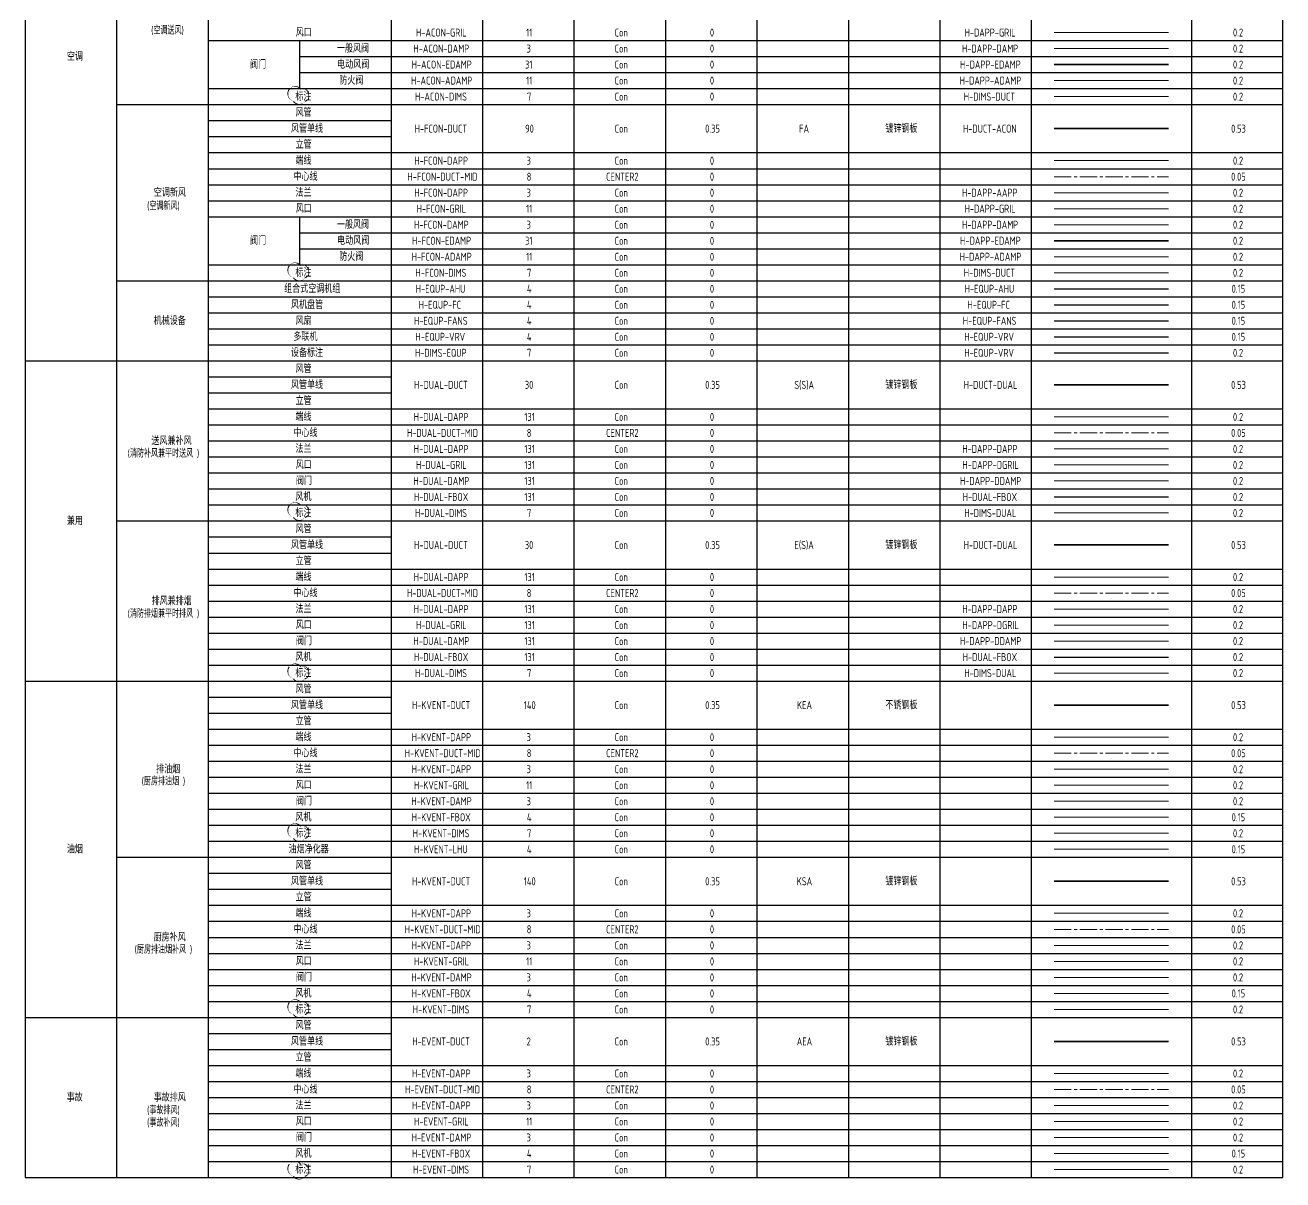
# Model space of a CAD drawing. Extents: x -671963 to 2381076, y -56129 to 1796010.
# Drawn here: x -218998 to -163998, y -24944 to 25528 of the extents above; entities that cross this region are included whole.
import ezdxf
from ezdxf.enums import TextEntityAlignment as Align

# ---------------------------------------------------------------- set-up
doc = ezdxf.new("R2010")
doc.units = 0
doc.header["$LTSCALE"] = 1000
doc.linetypes.add('CENTER2', pattern=[1.125, 0.75, -0.125, 0.125, -0.125])
doc.layers.get('0').update_dxf_attribs({"linetype": 'CONTINUOUS'})
for name, color, linetype, lineweight in [('H-ACON-ADAMP', 11, 'CONTINUOUS', 0), ('H-ACON-DAMP', 3, 'CONTINUOUS', 0), ('H-ACON-DIMS', 7, 'CONTINUOUS', 0), ('H-ACON-EDAMP', 31, 'CONTINUOUS', 35), ('H-ACON-GRIL', 11, 'CONTINUOUS', 0), ('H-DUAL-DAMP', 131, 'CONTINUOUS', 0), ('H-DUAL-DAPP', 131, 'CONTINUOUS', 0), ('H-DUAL-DIMS', 7, 'CONTINUOUS', 0), ('H-DUAL-DUCT', 30, 'CONTINUOUS', 35), ('H-DUAL-DUCT-MID', 8, 'CENTER2', 0), ('H-DUAL-GRIL', 131, 'CONTINUOUS', 0), ('H-EVENT-DAMP', 3, 'CONTINUOUS', 0), ('H-EVENT-DAPP', 3, 'CONTINUOUS', 0), ('H-EVENT-DIMS', 7, 'CONTINUOUS', 0), ('H-EVENT-DUCT', 2, 'CONTINUOUS', 35), ('H-EVENT-DUCT-MID', 8, 'CENTER2', 0), ('H-EVENT-FBOX', 4, 'CONTINUOUS', 0), ('H-EVENT-GRIL', 11, 'CONTINUOUS', 0), ('H-FCON-ADAMP', 11, 'CONTINUOUS', 0), ('H-FCON-DAMP', 3, 'CONTINUOUS', 0), ('H-FCON-DAPP', 3, 'CONTINUOUS', 0), ('H-FCON-DIMS', 7, 'CONTINUOUS', 0), ('H-FCON-DUCT', 90, 'CONTINUOUS', 35), ('H-FCON-DUCT-MID', 8, 'CENTER2', 0), ('H-FCON-EDAMP', 31, 'CONTINUOUS', 35), ('H-FCON-GRIL', 11, 'CONTINUOUS', 0), ('H-KVENT-DAMP', 3, 'CONTINUOUS', 0), ('H-KVENT-DAPP', 3, 'CONTINUOUS', 0), ('H-KVENT-DIMS', 7, 'CONTINUOUS', 0), ('H-KVENT-DUCT', 140, 'CONTINUOUS', 35), ('H-KVENT-DUCT-MID', 8, 'CENTER2', 0), ('H-KVENT-FBOX', 4, 'CONTINUOUS', 0), ('H-KVENT-GRIL', 11, 'CONTINUOUS', 0), ('H-KVENT-LHU', 4, 'CONTINUOUS', 0)]:
    doc.layers.add(name, color=color, linetype=linetype, lineweight=lineweight)
for name, color, linetype in [('H-DIMS-EQUP', 7, 'CONTINUOUS'), ('H-DUAL-FBOX', 131, 'CONTINUOUS'), ('H-EQUP-AHU', 4, 'CONTINUOUS'), ('H-EQUP-FANS', 4, 'CONTINUOUS'), ('H-EQUP-FC', 4, 'CONTINUOUS'), ('H-EQUP-VRV', 4, 'CONTINUOUS'), ('TWT_TAB', 7, 'CONTINUOUS')]:
    doc.layers.add(name, color=color, linetype=linetype)
doc.layers.add('天华暖通', color=6, linetype='CONTINUOUS', plot=False)
doc.styles.add('TH-STYLE3', font='tssdeng.shx', dxfattribs={"width": 0.8, "bigfont": 'tssdchn.shx'})

msp = doc.modelspace()

# ---------------------------------------------------------------- linework, layer by layer
at = {"layer": 'H-ACON-ADAMP'}
msp.add_line((-173997.7486, 23105.1611), (-168997.7486, 23105.1611), dxfattribs=at)
at = {"layer": 'H-ACON-DAMP'}
msp.add_line((-173997.7486, 24505.1611), (-168997.7486, 24505.1611), dxfattribs=at)
at = {"layer": 'H-ACON-DIMS'}
msp.add_line((-173997.7486, 22405.1611), (-168997.7486, 22405.1611), dxfattribs=at)
at = {"layer": 'H-ACON-EDAMP'}
msp.add_line((-173997.7486, 23805.1611), (-168997.7486, 23805.1611), dxfattribs=at)
at = {"layer": 'H-ACON-GRIL'}
msp.add_line((-173997.7486, 25205.1611), (-168997.7486, 25205.1611), dxfattribs=at)
at = {"layer": 'H-DIMS-EQUP'}
msp.add_line((-173997.7486, 11205.1611), (-168997.7486, 11205.1611), dxfattribs=at)
at = {"layer": 'H-DUAL-DAMP'}
for p, q in [((-173997.7486, 5605.1611), (-168997.7486, 5605.1611)), ((-173997.7486, -1394.8389), (-168997.7486, -1394.8389))]:
    msp.add_line(p, q, dxfattribs=at)
at = {"layer": 'H-DUAL-DAPP'}
for p, q in [((-173997.7486, 8405.1611), (-168997.7486, 8405.1611)), ((-173997.7486, 7005.1611), (-168997.7486, 7005.1611)), ((-173997.7486, 1405.1611), (-168997.7486, 1405.1611)), ((-173997.7486, 5.1611), (-168997.7486, 5.1611))]:
    msp.add_line(p, q, dxfattribs=at)
at = {"layer": 'H-DUAL-DIMS'}
for p, q in [((-173997.7486, 4205.1611), (-168997.7486, 4205.1611)), ((-173997.7486, -2794.8389), (-168997.7486, -2794.8389))]:
    msp.add_line(p, q, dxfattribs=at)
at = {"layer": 'H-DUAL-DUCT'}
for p, q in [((-173997.7486, 9805.1611), (-168997.7486, 9805.1611)), ((-173997.7486, 2805.1611), (-168997.7486, 2805.1611))]:
    msp.add_line(p, q, dxfattribs=at)
at = {"layer": 'H-DUAL-DUCT-MID'}
for p, q in [((-173997.7486, 7705.1611), (-168997.7486, 7705.1611)), ((-173997.7486, 705.1611), (-168997.7486, 705.1611))]:
    msp.add_line(p, q, dxfattribs=at)
at = {"layer": 'H-DUAL-FBOX'}
for p, q in [((-173997.7486, 4905.1611), (-168997.7486, 4905.1611)), ((-173997.7486, -2094.8389), (-168997.7486, -2094.8389))]:
    msp.add_line(p, q, dxfattribs=at)
at = {"layer": 'H-DUAL-GRIL'}
for p, q in [((-173997.7486, 6305.1611), (-168997.7486, 6305.1611)), ((-173997.7486, -694.8389), (-168997.7486, -694.8389))]:
    msp.add_line(p, q, dxfattribs=at)
at = {"layer": 'H-EQUP-AHU'}
msp.add_line((-173997.7486, 14005.1611), (-168997.7486, 14005.1611), dxfattribs=at)
at = {"layer": 'H-EQUP-FANS'}
msp.add_line((-173997.7486, 12605.1611), (-168997.7486, 12605.1611), dxfattribs=at)
at = {"layer": 'H-EQUP-FC'}
msp.add_line((-173997.7486, 13305.1611), (-168997.7486, 13305.1611), dxfattribs=at)
at = {"layer": 'H-EQUP-VRV'}
msp.add_line((-173997.7486, 11905.1611), (-168997.7486, 11905.1611), dxfattribs=at)
at = {"layer": 'H-EVENT-DAMP'}
msp.add_line((-173997.7486, -23094.8389), (-168997.7486, -23094.8389), dxfattribs=at)
at = {"layer": 'H-EVENT-DAPP'}
for p, q in [((-173997.7486, -20294.8389), (-168997.7486, -20294.8389)), ((-173997.7486, -21694.8389), (-168997.7486, -21694.8389))]:
    msp.add_line(p, q, dxfattribs=at)
at = {"layer": 'H-EVENT-DIMS'}
msp.add_line((-173997.7486, -24494.8389), (-168997.7486, -24494.8389), dxfattribs=at)
at = {"layer": 'H-EVENT-DUCT'}
msp.add_line((-173997.7486, -18894.8389), (-168997.7486, -18894.8389), dxfattribs=at)
at = {"layer": 'H-EVENT-DUCT-MID'}
msp.add_line((-173997.7486, -20994.8389), (-168997.7486, -20994.8389), dxfattribs=at)
at = {"layer": 'H-EVENT-FBOX'}
msp.add_line((-173997.7486, -23794.8389), (-168997.7486, -23794.8389), dxfattribs=at)
at = {"layer": 'H-EVENT-GRIL'}
msp.add_line((-173997.7486, -22394.8389), (-168997.7486, -22394.8389), dxfattribs=at)
at = {"layer": 'H-FCON-ADAMP'}
msp.add_line((-173997.7486, 15405.1611), (-168997.7486, 15405.1611), dxfattribs=at)
at = {"layer": 'H-FCON-DAMP'}
msp.add_line((-173997.7486, 16805.1611), (-168997.7486, 16805.1611), dxfattribs=at)
at = {"layer": 'H-FCON-DAPP'}
for p, q in [((-173997.7486, 19605.1611), (-168997.7486, 19605.1611)), ((-173997.7486, 18205.1611), (-168997.7486, 18205.1611))]:
    msp.add_line(p, q, dxfattribs=at)
at = {"layer": 'H-FCON-DIMS'}
msp.add_line((-173997.7486, 14705.1611), (-168997.7486, 14705.1611), dxfattribs=at)
at = {"layer": 'H-FCON-DUCT'}
msp.add_line((-173997.7486, 21005.1611), (-168997.7486, 21005.1611), dxfattribs=at)
at = {"layer": 'H-FCON-DUCT-MID'}
msp.add_line((-173997.7486, 18905.1611), (-168997.7486, 18905.1611), dxfattribs=at)
at = {"layer": 'H-FCON-EDAMP'}
msp.add_line((-173997.7486, 16105.1611), (-168997.7486, 16105.1611), dxfattribs=at)
at = {"layer": 'H-FCON-GRIL'}
msp.add_line((-173997.7486, 17505.1611), (-168997.7486, 17505.1611), dxfattribs=at)
at = {"layer": 'H-KVENT-DAMP'}
for p, q in [((-173997.7486, -8394.8389), (-168997.7486, -8394.8389)), ((-173997.7486, -16094.8389), (-168997.7486, -16094.8389))]:
    msp.add_line(p, q, dxfattribs=at)
at = {"layer": 'H-KVENT-DAPP'}
for p, q in [((-173997.7486, -5594.8389), (-168997.7486, -5594.8389)), ((-173997.7486, -6994.8389), (-168997.7486, -6994.8389)), ((-173997.7486, -13294.8389), (-168997.7486, -13294.8389)), ((-173997.7486, -14694.8389), (-168997.7486, -14694.8389))]:
    msp.add_line(p, q, dxfattribs=at)
at = {"layer": 'H-KVENT-DIMS'}
for p, q in [((-173997.7486, -9794.8389), (-168997.7486, -9794.8389)), ((-173997.7486, -17494.8389), (-168997.7486, -17494.8389))]:
    msp.add_line(p, q, dxfattribs=at)
at = {"layer": 'H-KVENT-DUCT'}
for p, q in [((-173997.7486, -4194.8389), (-168997.7486, -4194.8389)), ((-173997.7486, -11894.8389), (-168997.7486, -11894.8389))]:
    msp.add_line(p, q, dxfattribs=at)
at = {"layer": 'H-KVENT-DUCT-MID'}
for p, q in [((-173997.7486, -6294.8389), (-168997.7486, -6294.8389)), ((-173997.7486, -13994.8389), (-168997.7486, -13994.8389))]:
    msp.add_line(p, q, dxfattribs=at)
at = {"layer": 'H-KVENT-FBOX'}
for p, q in [((-173997.7486, -9094.8389), (-168997.7486, -9094.8389)), ((-173997.7486, -16794.8389), (-168997.7486, -16794.8389))]:
    msp.add_line(p, q, dxfattribs=at)
at = {"layer": 'H-KVENT-GRIL'}
for p, q in [((-173997.7486, -7694.8389), (-168997.7486, -7694.8389)), ((-173997.7486, -15394.8389), (-168997.7486, -15394.8389))]:
    msp.add_line(p, q, dxfattribs=at)
at = {"layer": 'H-KVENT-LHU'}
msp.add_line((-173997.7486, -10494.8389), (-168997.7486, -10494.8389), dxfattribs=at)
at = {"layer": 'TWT_TAB'}
msp.add_lwpolyline([(-218997.7486, -24844.8389), (-163997.7486, -24844.8389), (-163997.7486, 75955.1611), (-218997.7486, 75955.1611)], close=True, dxfattribs=at)
for points in [[(-214997.7486, 75955.1611), (-214997.7486, -24844.8389)], [(-210997.7486, 75955.1611), (-210997.7486, -24844.8389)], [(-202997.7486, 75955.1611), (-202997.7486, -24844.8389)], [(-198997.7486, 75955.1611), (-198997.7486, -24844.8389)], [(-194997.7486, 75955.1611), (-194997.7486, -24844.8389)], [(-190997.7486, 75955.1611), (-190997.7486, -24844.8389)], [(-186997.7486, 75955.1611), (-186997.7486, -24844.8389)], [(-182997.7486, 75955.1611), (-182997.7486, -24844.8389)], [(-178997.7486, 75955.1611), (-178997.7486, -24844.8389)], [(-174997.7486, 75955.1611), (-174997.7486, -24844.8389)], [(-167997.7486, 75955.1611), (-167997.7486, -24844.8389)], [(-210997.7486, 24855.1611), (-163997.7486, 24855.1611)], [(-206997.7486, 24855.1611), (-206997.7486, 22755.1611)], [(-206997.7486, 24155.1611), (-163997.7486, 24155.1611)], [(-206997.7486, 23455.1611), (-163997.7486, 23455.1611)], [(-210997.7486, 22755.1611), (-163997.7486, 22755.1611)], [(-214997.7486, 22055.1611), (-163997.7486, 22055.1611)], [(-210997.7486, 21355.1611), (-202997.7486, 21355.1611)], [(-210997.7486, 20655.1611), (-202997.7486, 20655.1611)], [(-210997.7486, 19955.1611), (-163997.7486, 19955.1611)], [(-210997.7486, 19255.1611), (-163997.7486, 19255.1611)], [(-210997.7486, 18555.1611), (-163997.7486, 18555.1611)], [(-210997.7486, 17855.1611), (-163997.7486, 17855.1611)], [(-210997.7486, 17155.1611), (-163997.7486, 17155.1611)], [(-206997.7486, 17155.1611), (-206997.7486, 15055.1611)], [(-206997.7486, 16455.1611), (-163997.7486, 16455.1611)], [(-206997.7486, 15755.1611), (-163997.7486, 15755.1611)], [(-210997.7486, 15055.1611), (-163997.7486, 15055.1611)], [(-214997.7486, 14355.1611), (-163997.7486, 14355.1611)], [(-210997.7486, 13655.1611), (-163997.7486, 13655.1611)], [(-210997.7486, 12955.1611), (-163997.7486, 12955.1611)], [(-210997.7486, 12255.1611), (-163997.7486, 12255.1611)], [(-210997.7486, 11555.1611), (-163997.7486, 11555.1611)], [(-218997.7486, 10855.1611), (-163997.7486, 10855.1611)], [(-210997.7486, 10155.1611), (-202997.7486, 10155.1611)], [(-210997.7486, 9455.1611), (-202997.7486, 9455.1611)], [(-210997.7486, 8755.1611), (-163997.7486, 8755.1611)], [(-210997.7486, 8055.1611), (-163997.7486, 8055.1611)], [(-210997.7486, 7355.1611), (-163997.7486, 7355.1611)], [(-210997.7486, 6655.1611), (-163997.7486, 6655.1611)], [(-210997.7486, 5955.1611), (-163997.7486, 5955.1611)], [(-210997.7486, 5255.1611), (-163997.7486, 5255.1611)], [(-210997.7486, 4555.1611), (-163997.7486, 4555.1611)], [(-214997.7486, 3855.1611), (-163997.7486, 3855.1611)], [(-210997.7486, 3155.1611), (-202997.7486, 3155.1611)], [(-210997.7486, 2455.1611), (-202997.7486, 2455.1611)], [(-210997.7486, 1755.1611), (-163997.7486, 1755.1611)], [(-210997.7486, 1055.1611), (-163997.7486, 1055.1611)], [(-210997.7486, 355.1611), (-163997.7486, 355.1611)], [(-210997.7486, -344.8389), (-163997.7486, -344.8389)], [(-210997.7486, -1044.8389), (-163997.7486, -1044.8389)], [(-210997.7486, -1744.8389), (-163997.7486, -1744.8389)], [(-210997.7486, -2444.8389), (-163997.7486, -2444.8389)], [(-218997.7486, -3144.8389), (-163997.7486, -3144.8389)], [(-210997.7486, -3844.8389), (-202997.7486, -3844.8389)], [(-210997.7486, -4544.8389), (-202997.7486, -4544.8389)], [(-210997.7486, -5244.8389), (-163997.7486, -5244.8389)], [(-210997.7486, -5944.8389), (-163997.7486, -5944.8389)], [(-210997.7486, -6644.8389), (-163997.7486, -6644.8389)], [(-210997.7486, -7344.8389), (-163997.7486, -7344.8389)], [(-210997.7486, -8044.8389), (-163997.7486, -8044.8389)], [(-210997.7486, -8744.8389), (-163997.7486, -8744.8389)], [(-210997.7486, -9444.8389), (-163997.7486, -9444.8389)], [(-210997.7486, -10144.8389), (-163997.7486, -10144.8389)], [(-214997.7486, -10844.8389), (-163997.7486, -10844.8389)], [(-210997.7486, -11544.8389), (-202997.7486, -11544.8389)], [(-210997.7486, -12244.8389), (-202997.7486, -12244.8389)], [(-210997.7486, -12944.8389), (-163997.7486, -12944.8389)], [(-210997.7486, -13644.8389), (-163997.7486, -13644.8389)], [(-210997.7486, -14344.8389), (-163997.7486, -14344.8389)], [(-210997.7486, -15044.8389), (-163997.7486, -15044.8389)], [(-210997.7486, -15744.8389), (-163997.7486, -15744.8389)], [(-210997.7486, -16444.8389), (-163997.7486, -16444.8389)], [(-210997.7486, -17144.8389), (-163997.7486, -17144.8389)], [(-218997.7486, -17844.8389), (-163997.7486, -17844.8389)], [(-210997.7486, -18544.8389), (-202997.7486, -18544.8389)], [(-210997.7486, -19244.8389), (-202997.7486, -19244.8389)], [(-210997.7486, -19944.8389), (-163997.7486, -19944.8389)], [(-210997.7486, -20644.8389), (-163997.7486, -20644.8389)], [(-210997.7486, -21344.8389), (-163997.7486, -21344.8389)], [(-210997.7486, -22044.8389), (-163997.7486, -22044.8389)], [(-210997.7486, -22744.8389), (-163997.7486, -22744.8389)], [(-210997.7486, -23444.8389), (-163997.7486, -23444.8389)], [(-210997.7486, -24144.8389), (-163997.7486, -24144.8389)]]:
    msp.add_lwpolyline(points, dxfattribs=at)
at = {"layer": '天华暖通', "color": 6}
for points in [[(-207447.6763, 22724.4244, 0, 50, -0.52056705), (-206947.6763, 22724.4244, 0, 50, -0.52056705), (-206618.6423, 22553.4585, 0, 50, -0.52056705), (-206766.1113, 22200.9275, 0, 50, -0.52056705), (-207266.1113, 22200.9275, 0, 50, -0.52056705)], [(-207447.6763, 15011.5633, 0, 50, -0.52056705), (-206947.6763, 15011.5633, 0, 50, -0.52056705), (-206618.6423, 14840.5974, 0, 50, -0.52056705), (-206766.1113, 14488.0664, 0, 50, -0.52056705), (-207266.1113, 14488.0664, 0, 50, -0.52056705)], [(-207447.6763, 4534.4106, 0, 50, -0.52056705), (-206947.6763, 4534.4106, 0, 50, -0.52056705), (-206618.6423, 4363.4446, 0, 50, -0.52056705), (-206766.1113, 4010.9136, 0, 50, -0.52056705), (-207266.1113, 4010.9136, 0, 50, -0.52056705)], [(-207447.6763, -2516.2521, 0, 50, -0.52056705), (-206947.6763, -2516.2521, 0, 50, -0.52056705), (-206618.6423, -2687.2181, 0, 50, -0.52056705), (-206766.1113, -3039.7491, 0, 50, -0.52056705), (-207266.1113, -3039.7491, 0, 50, -0.52056705)], [(-207447.6763, -9497.0576, 0, 50, -0.52056705), (-206947.6763, -9497.0576, 0, 50, -0.52056705), (-206618.6423, -9668.0236, 0, 50, -0.52056705), (-206766.1113, -10020.5545, 0, 50, -0.52056705), (-207266.1113, -10020.5545, 0, 50, -0.52056705)], [(-207447.6763, -17195.4763, 0, 50, -0.52056705), (-206947.6763, -17195.4763, 0, 50, -0.52056705), (-206618.6423, -17366.4422, 0, 50, -0.52056705), (-206766.1113, -17718.9732, 0, 50, -0.52056705), (-207266.1113, -17718.9732, 0, 50, -0.52056705)], [(-207447.6763, -24265.7154, 0, 50, -0.52056705), (-206947.6763, -24265.7154, 0, 50, -0.52056705), (-206618.6423, -24436.6814, 0, 50, -0.52056705), (-206766.1113, -24789.2123, 0, 50, -0.52056705), (-207266.1113, -24789.2123, 0, 50, -0.52056705)]]:
    msp.add_lwpolyline(points, format="xyseb", close=True, dxfattribs=at)

# ---------------------------------------------------------------- texts
at = {"color": 3, "style": 'TH-STYLE3', "width": 0.7}
for s, height, p in [('(空调送风)', 337.58865, (-212773.5565, 25125.3537)), ('(空调新风)', 337.58865, (-212951.0889, 17452.6121)), ('(消防补风兼平时送风 )', 337.588652, (-212951.0889, 6633.5375)), ('(消防排烟兼平时排风 )', 337.588652, (-212951.0889, -372.7716)), ('(厨房排油烟 )', 337.58865, (-212951.0889, -7696.9277)), ('(厨房排油烟补风 )', 337.58865, (-212951.0889, -15052.7137)), ('(事故排风)', 337.58865, (-212951.0889, -22073.6356)), ('(事故补风)', 337.58865, (-212952.4352, -22619.5909))]:
    msp.add_text(s, height=height, dxfattribs=at).set_placement(p, align=Align.CENTER)
at = {"layer": 'TWT_TAB', "style": 'TH-STYLE3', "width": 0.8}
for s, height, p in [('风口', 337.58865, (-207164.5571, 25030.1611)), ('H-ACON-GRIL', 350, (-201904.8319, 25030.1611)), ('11', 350, (-197085.2486, 25030.1611)), ('Con', 350, (-193219.4153, 25030.1611)), ('0', 350, (-189053.1653, 25030.1611)), ('H-DAPP-GRIL', 350, (-177916.4986, 25030.1611)), ('0.2', 350, (-166178.5819, 25030.1611)), ('空调', 337.58865, (-217172.0039, 23980.1611)), ('一般风阀', 337.58865, (-205365.621, 24330.1611)), ('H-ACON-DAMP', 350, (-202015.6653, 24330.1611)), ('3', 350, (-197070.6653, 24330.1611)), ('Con', 350, (-193219.4153, 24330.1611)), ('0', 350, (-189053.1653, 24330.1611)), ('H-DAPP-DAMP', 350, (-178027.3319, 24330.1611)), ('0.2', 350, (-166178.5819, 24330.1611)), ('阀门', 337.58865, (-209160.089, 23630.1611)), ('电动风阀', 337.58865, (-205353.7061, 23630.1611)), ('H-ACON-EDAMP', 350, (-202097.3319, 23630.1611)), ('31', 350, (-197134.8319, 23630.1611)), ('Con', 350, (-193219.4153, 23630.1611)), ('0', 350, (-189053.1653, 23630.1611)), ('H-DAPP-EDAMP', 350, (-178108.9986, 23630.1611)), ('0.2', 350, (-166178.5819, 23630.1611)), ('防火阀', 337.58865, (-205261.3656, 22930.1611)), ('H-ACON-ADAMP', 350, (-202120.6653, 22930.1611)), ('11', 350, (-197085.2486, 22930.1611)), ('Con', 350, (-193219.4153, 22930.1611)), ('0', 350, (-189053.1653, 22930.1611)), ('H-DAPP-ADAMP', 350, (-178132.3319, 22930.1611)), ('0.2', 350, (-166178.5819, 22930.1611)), ('标注', 337.58865, (-207179.4507, 22230.1611)), ('H-ACON-DIMS', 350, (-201951.4986, 22230.1611)), ('7', 350, (-197050.2486, 22230.1611)), ('Con', 350, (-193219.4153, 22230.1611)), ('0', 350, (-189053.1653, 22230.1611)), ('H-DIMS-DUCT', 350, (-177948.5819, 22230.1611)), ('0.2', 350, (-166178.5819, 22230.1611)), ('风管', 337.58865, (-207174.9827, 21530.1611)), ('风管单线', 337.58865, (-207374.5571, 20830.1611)), ('H-FCON-DUCT', 350, (-201966.0819, 20830.1611)), ('90', 350, (-197131.9153, 20830.1611)), ('Con', 350, (-193219.4153, 20830.1611)), ('0.35', 350, (-189260.2486, 20830.1611)), ('FA', 350, (-185149.4153, 20830.1611)), ('镀锌钢板', 337.58865, (-181382.0039, 20830.1611)), ('H-DUCT-ACON', 350, (-177989.4153, 20830.1611)), ('0.53', 350, (-166260.2486, 20830.1611)), ('立管', 337.58865, (-207170.5146, 20130.1611)), ('端线', 337.58865, (-207177.9614, 19430.1611)), ('H-FCON-DAPP', 350, (-201980.6653, 19430.1611)), ('3', 350, (-197070.6653, 19430.1611)), ('Con', 350, (-193219.4153, 19430.1611)), ('0', 350, (-189053.1653, 19430.1611)), ('0.2', 350, (-166178.5819, 19430.1611)), ('中心线', 337.58865, (-207264.3444, 18730.1611)), ('H-FCON-DUCT-MID', 350, (-202278.1653, 18730.1611)), ('8', 350, (-197061.9153, 18730.1611)), ('CENTER2', 350, (-193589.8319, 18730.1611)), ('0', 350, (-189053.1653, 18730.1611)), ('0.05', 350, (-166260.2486, 18730.1611)), ('空调新风', 337.58865, (-213371.5784, 18030.1611)), ('法兰', 337.58865, (-207176.472, 18030.1611)), ('H-FCON-DAPP', 350, (-201980.6653, 18030.1611)), ('3', 350, (-197070.6653, 18030.1611)), ('Con', 350, (-193219.4153, 18030.1611)), ('0', 350, (-189053.1653, 18030.1611)), ('H-DAPP-AAPP', 350, (-178027.3319, 18030.1611)), ('0.2', 350, (-166178.5819, 18030.1611)), ('风口', 337.58865, (-207164.5571, 17330.1611)), ('H-FCON-GRIL', 350, (-201881.4986, 17330.1611)), ('11', 350, (-197085.2486, 17330.1611)), ('Con', 350, (-193219.4153, 17330.1611)), ('0', 350, (-189053.1653, 17330.1611)), ('H-DAPP-GRIL', 350, (-177916.4986, 17330.1611)), ('0.2', 350, (-166178.5819, 17330.1611)), ('一般风阀', 337.58865, (-205365.621, 16630.1611)), ('H-FCON-DAMP', 350, (-201992.3319, 16630.1611)), ('3', 350, (-197070.6653, 16630.1611)), ('Con', 350, (-193219.4153, 16630.1611)), ('0', 350, (-189053.1653, 16630.1611)), ('H-DAPP-DAMP', 350, (-178027.3319, 16630.1611)), ('0.2', 350, (-166178.5819, 16630.1611)), ('阀门', 337.58865, (-209160.089, 15930.1611)), ('电动风阀', 337.58865, (-205353.7061, 15930.1611)), ('H-FCON-EDAMP', 350, (-202073.9986, 15930.1611)), ('31', 350, (-197134.8319, 15930.1611)), ('Con', 350, (-193219.4153, 15930.1611)), ('0', 350, (-189053.1653, 15930.1611)), ('H-DAPP-EDAMP', 350, (-178108.9986, 15930.1611)), ('0.2', 350, (-166178.5819, 15930.1611)), ('防火阀', 337.58865, (-205261.3656, 15230.1611)), ('H-FCON-ADAMP', 350, (-202097.3319, 15230.1611)), ('11', 350, (-197085.2486, 15230.1611)), ('Con', 350, (-193219.4153, 15230.1611)), ('0', 350, (-189053.1653, 15230.1611)), ('H-DAPP-ADAMP', 350, (-178132.3319, 15230.1611)), ('0.2', 350, (-166178.5819, 15230.1611)), ('标注', 337.58865, (-207179.4507, 14530.1611)), ('H-FCON-DIMS', 350, (-201928.1653, 14530.1611)), ('7', 350, (-197050.2486, 14530.1611)), ('Con', 350, (-193219.4153, 14530.1611)), ('0', 350, (-189053.1653, 14530.1611)), ('H-DIMS-DUCT', 350, (-177948.5819, 14530.1611)), ('0.2', 350, (-166178.5819, 14530.1611)), ('组合式空调机组', 337.58865, (-207670.9401, 13830.1611)), ('H-EQUP-AHU', 350, (-201916.4986, 13830.1611)), ('4', 350, (-197056.0819, 13830.1611)), ('Con', 350, (-193219.4153, 13830.1611)), ('0', 350, (-189053.1653, 13830.1611)), ('H-EQUP-AHU', 350, (-177916.4986, 13830.1611)), ('0.15', 350, (-166236.9153, 13830.1611)), ('风机盘管', 337.58865, (-207371.5784, 13130.1611)), ('H-EQUP-FC', 350, (-201788.1653, 13130.1611)), ('4', 350, (-197056.0819, 13130.1611)), ('Con', 350, (-193219.4153, 13130.1611)), ('0', 350, (-189053.1653, 13130.1611)), ('H-EQUP-FC', 350, (-177788.1653, 13130.1611)), ('0.15', 350, (-166236.9153, 13130.1611)), ('机械设备', 337.58865, (-213377.5359, 12430.1611)), ('风扇', 337.58865, (-207173.4933, 12430.1611)), ('H-EQUP-FANS', 350, (-201992.3319, 12430.1611)), ('4', 350, (-197056.0819, 12430.1611)), ('Con', 350, (-193219.4153, 12430.1611)), ('0', 350, (-189053.1653, 12430.1611)), ('H-EQUP-FANS', 350, (-177992.3319, 12430.1611)), ('0.15', 350, (-166236.9153, 12430.1611)), ('多联机', 337.58865, (-207267.3231, 11730.1611)), ('H-EQUP-VRV', 350, (-201928.1653, 11730.1611)), ('4', 350, (-197056.0819, 11730.1611)), ('Con', 350, (-193219.4153, 11730.1611)), ('0', 350, (-189053.1653, 11730.1611)), ('H-EQUP-VRV', 350, (-177928.1653, 11730.1611)), ('0.15', 350, (-166236.9153, 11730.1611)), ('设备标注', 337.58865, (-207376.0465, 11030.1611)), ('H-DIMS-EQUP', 350, (-201951.4986, 11030.1611)), ('7', 350, (-197050.2486, 11030.1611)), ('Con', 350, (-193219.4153, 11030.1611)), ('0', 350, (-189053.1653, 11030.1611)), ('H-EQUP-VRV', 350, (-177928.1653, 11030.1611)), ('0.2', 350, (-166178.5819, 11030.1611)), ('风管', 337.58865, (-207174.9827, 10330.1611)), ('风管单线', 337.58865, (-207374.5571, 9630.1611)), ('H-DUAL-DUCT', 350, (-201989.4153, 9630.1611)), ('30', 350, (-197146.4986, 9630.1611)), ('Con', 350, (-193219.4153, 9630.1611)), ('0.35', 350, (-189260.2486, 9630.1611)), ('S(S)A', 350, (-185362.3319, 9630.1611)), ('镀锌钢板', 337.58865, (-181382.0039, 9630.1611)), ('H-DUCT-DUAL', 350, (-177957.3319, 9630.1611)), ('0.53', 350, (-166260.2486, 9630.1611)), ('立管', 337.58865, (-207170.5146, 8930.1611)), ('端线', 337.58865, (-207177.9614, 8230.1611)), ('H-DUAL-DAPP', 350, (-202003.9986, 8230.1611)), ('131', 350, (-197166.9153, 8230.1611)), ('Con', 350, (-193219.4153, 8230.1611)), ('0', 350, (-189053.1653, 8230.1611)), ('0.2', 350, (-166178.5819, 8230.1611)), ('中心线', 337.58865, (-207264.3444, 7530.1611)), ('H-DUAL-DUCT-MID', 350, (-202301.4986, 7530.1611)), ('8', 350, (-197061.9153, 7530.1611)), ('CENTER2', 350, (-193589.8319, 7530.1611)), ('0', 350, (-189053.1653, 7530.1611)), ('0.05', 350, (-166260.2486, 7530.1611)), ('送风兼补风', 337.58865, (-213475.8337, 7180.1611)), ('法兰', 337.58865, (-207176.472, 6830.1611)), ('H-DUAL-DAPP', 350, (-202003.9986, 6830.1611)), ('131', 350, (-197166.9153, 6830.1611)), ('Con', 350, (-193219.4153, 6830.1611)), ('0', 350, (-189053.1653, 6830.1611)), ('H-DAPP-DAPP', 350, (-178015.6653, 6830.1611)), ('0.2', 350, (-166178.5819, 6830.1611)), ('风口', 337.58865, (-207164.5571, 6130.1611)), ('H-DUAL-GRIL', 350, (-201904.8319, 6130.1611)), ('131', 350, (-197166.9153, 6130.1611)), ('Con', 350, (-193219.4153, 6130.1611)), ('0', 350, (-189053.1653, 6130.1611)), ('H-DAPP-DGRIL', 350, (-178009.8319, 6130.1611)), ('0.2', 350, (-166178.5819, 6130.1611)), ('阀门', 337.58865, (-207160.089, 5430.1611)), ('H-DUAL-DAMP', 350, (-202015.6653, 5430.1611)), ('131', 350, (-197166.9153, 5430.1611)), ('Con', 350, (-193219.4153, 5430.1611)), ('0', 350, (-189053.1653, 5430.1611)), ('H-DAPP-DDAMP', 350, (-178120.6653, 5430.1611)), ('0.2', 350, (-166178.5819, 5430.1611)), ('风机', 337.58865, (-207180.9401, 4730.1611)), ('H-DUAL-FBOX', 350, (-201998.1653, 4730.1611)), ('131', 350, (-197166.9153, 4730.1611)), ('Con', 350, (-193219.4153, 4730.1611)), ('0', 350, (-189053.1653, 4730.1611)), ('H-DUAL-FBOX', 350, (-177998.1653, 4730.1611)), ('0.2', 350, (-166178.5819, 4730.1611)), ('标注', 337.58865, (-207179.4507, 4030.1611)), ('兼用', 337.58865, (-217172.0039, 3680.1611)), ('H-DUAL-DIMS', 350, (-201951.4986, 4030.1611)), ('7', 350, (-197050.2486, 4030.1611)), ('Con', 350, (-193219.4153, 4030.1611)), ('0', 350, (-189053.1653, 4030.1611)), ('H-DIMS-DUAL', 350, (-177928.1653, 4030.1611)), ('0.2', 350, (-166178.5819, 4030.1611)), ('风管', 337.58865, (-207174.9827, 3330.1611)), ('风管单线', 337.58865, (-207374.5571, 2630.1611)), ('H-DUAL-DUCT', 350, (-201989.4153, 2630.1611)), ('30', 350, (-197146.4986, 2630.1611)), ('Con', 350, (-193219.4153, 2630.1611)), ('0.35', 350, (-189260.2486, 2630.1611)), ('E(S)A', 350, (-185353.5819, 2630.1611)), ('镀锌钢板', 337.58865, (-181382.0039, 2630.1611)), ('H-DUCT-DUAL', 350, (-177957.3319, 2630.1611)), ('0.53', 350, (-166260.2486, 2630.1611)), ('立管', 337.58865, (-207170.5146, 1930.1611)), ('端线', 337.58865, (-207177.9614, 1230.1611)), ('H-DUAL-DAPP', 350, (-202003.9986, 1230.1611)), ('131', 350, (-197166.9153, 1230.1611)), ('Con', 350, (-193219.4153, 1230.1611)), ('0', 350, (-189053.1653, 1230.1611)), ('0.2', 350, (-166178.5819, 1230.1611)), ('排风兼排烟', 337.58865, (-213468.3869, 180.1611)), ('中心线', 337.58865, (-207264.3444, 530.1611)), ('H-DUAL-DUCT-MID', 350, (-202301.4986, 530.1611)), ('8', 350, (-197061.9153, 530.1611)), ('CENTER2', 350, (-193589.8319, 530.1611)), ('0', 350, (-189053.1653, 530.1611)), ('0.05', 350, (-166260.2486, 530.1611)), ('法兰', 337.58865, (-207176.472, -169.8389)), ('H-DUAL-DAPP', 350, (-202003.9986, -169.8389)), ('131', 350, (-197166.9153, -169.8389)), ('Con', 350, (-193219.4153, -169.8389)), ('0', 350, (-189053.1653, -169.8389)), ('H-DAPP-DAPP', 350, (-178015.6653, -169.8389)), ('0.2', 350, (-166178.5819, -169.8389)), ('风口', 337.58865, (-207164.5571, -869.8389)), ('H-DUAL-GRIL', 350, (-201904.8319, -869.8389)), ('131', 350, (-197166.9153, -869.8389)), ('Con', 350, (-193219.4153, -869.8389)), ('0', 350, (-189053.1653, -869.8389)), ('H-DAPP-DGRIL', 350, (-178009.8319, -869.8389)), ('0.2', 350, (-166178.5819, -869.8389)), ('阀门', 337.58865, (-207160.089, -1569.8389)), ('H-DUAL-DAMP', 350, (-202015.6653, -1569.8389)), ('131', 350, (-197166.9153, -1569.8389)), ('Con', 350, (-193219.4153, -1569.8389)), ('0', 350, (-189053.1653, -1569.8389)), ('H-DAPP-DDAMP', 350, (-178120.6653, -1569.8389)), ('0.2', 350, (-166178.5819, -1569.8389)), ('风机', 337.58865, (-207180.9401, -2269.8389)), ('H-DUAL-FBOX', 350, (-201998.1653, -2269.8389)), ('131', 350, (-197166.9153, -2269.8389)), ('Con', 350, (-193219.4153, -2269.8389)), ('0', 350, (-189053.1653, -2269.8389)), ('H-DUAL-FBOX', 350, (-177998.1653, -2269.8389)), ('0.2', 350, (-166178.5819, -2269.8389)), ('标注', 337.58865, (-207179.4507, -2969.8389)), ('H-DUAL-DIMS', 350, (-201951.4986, -2969.8389)), ('7', 350, (-197050.2486, -2969.8389)), ('Con', 350, (-193219.4153, -2969.8389)), ('0', 350, (-189053.1653, -2969.8389)), ('H-DIMS-DUAL', 350, (-177928.1653, -2969.8389)), ('0.2', 350, (-166178.5819, -2969.8389)), ('风管', 337.58865, (-207174.9827, -3669.8389)), ('风管单线', 337.58865, (-207374.5571, -4369.8389)), ('H-KVENT-DUCT', 350, (-202082.7486, -4369.8389)), ('140', 350, (-197190.2486, -4369.8389)), ('Con', 350, (-193219.4153, -4369.8389)), ('0.35', 350, (-189260.2486, -4369.8389)), ('KEA', 350, (-185242.7486, -4369.8389)), ('不锈钢板', 337.58865, (-181382.0039, -4369.8389)), ('0.53', 350, (-166260.2486, -4369.8389)), ('立管', 337.58865, (-207170.5146, -5069.8389)), ('端线', 337.58865, (-207177.9614, -5769.8389)), ('H-KVENT-DAPP', 350, (-202097.3319, -5769.8389)), ('3', 350, (-197070.6653, -5769.8389)), ('Con', 350, (-193219.4153, -5769.8389)), ('0', 350, (-189053.1653, -5769.8389)), ('0.2', 350, (-166178.5819, -5769.8389)), ('中心线', 337.58865, (-207264.3444, -6469.8389)), ('H-KVENT-DUCT-MID', 350, (-202394.8319, -6469.8389)), ('8', 350, (-197061.9153, -6469.8389)), ('CENTER2', 350, (-193589.8319, -6469.8389)), ('0', 350, (-189053.1653, -6469.8389)), ('0.05', 350, (-166260.2486, -6469.8389)), ('排油烟', 337.58865, (-213271.7912, -7169.8389)), ('法兰', 337.58865, (-207176.472, -7169.8389)), ('H-KVENT-DAPP', 350, (-202097.3319, -7169.8389)), ('3', 350, (-197070.6653, -7169.8389)), ('Con', 350, (-193219.4153, -7169.8389)), ('0', 350, (-189053.1653, -7169.8389)), ('0.2', 350, (-166178.5819, -7169.8389)), ('风口', 337.58865, (-207164.5571, -7869.8389)), ('H-KVENT-GRIL', 350, (-201998.1653, -7869.8389)), ('11', 350, (-197085.2486, -7869.8389)), ('Con', 350, (-193219.4153, -7869.8389)), ('0', 350, (-189053.1653, -7869.8389)), ('0.2', 350, (-166178.5819, -7869.8389)), ('阀门', 337.58865, (-207160.089, -8569.8389)), ('H-KVENT-DAMP', 350, (-202108.9986, -8569.8389)), ('3', 350, (-197070.6653, -8569.8389)), ('Con', 350, (-193219.4153, -8569.8389)), ('0', 350, (-189053.1653, -8569.8389)), ('0.2', 350, (-166178.5819, -8569.8389)), ('风机', 337.58865, (-207180.9401, -9269.8389)), ('H-KVENT-FBOX', 350, (-202091.4986, -9269.8389)), ('4', 350, (-197056.0819, -9269.8389)), ('Con', 350, (-193219.4153, -9269.8389)), ('0', 350, (-189053.1653, -9269.8389)), ('0.15', 350, (-166236.9153, -9269.8389)), ('标注', 337.58865, (-207179.4507, -9969.8389)), ('H-KVENT-DIMS', 350, (-202044.8319, -9969.8389)), ('7', 350, (-197050.2486, -9969.8389)), ('Con', 350, (-193219.4153, -9969.8389)), ('0', 350, (-189053.1653, -9969.8389)), ('0.2', 350, (-166178.5819, -9969.8389)), ('油烟', 337.58865, (-217176.472, -10669.8389)), ('油烟净化器', 337.58865, (-207477.3231, -10669.8389)), ('H-KVENT-LHU', 350, (-201986.4986, -10669.8389)), ('4', 350, (-197056.0819, -10669.8389)), ('Con', 350, (-193219.4153, -10669.8389)), ('0', 350, (-189053.1653, -10669.8389)), ('0.15', 350, (-166236.9153, -10669.8389)), ('风管', 337.58865, (-207174.9827, -11369.8389)), ('风管单线', 337.58865, (-207374.5571, -12069.8389)), ('H-KVENT-DUCT', 350, (-202082.7486, -12069.8389)), ('140', 350, (-197190.2486, -12069.8389)), ('Con', 350, (-193219.4153, -12069.8389)), ('0.35', 350, (-189260.2486, -12069.8389)), ('KSA', 350, (-185254.4153, -12069.8389)), ('镀锌钢板', 337.58865, (-181382.0039, -12069.8389)), ('0.53', 350, (-166260.2486, -12069.8389)), ('立管', 337.58865, (-207170.5146, -12769.8389)), ('端线', 337.58865, (-207177.9614, -13469.8389)), ('H-KVENT-DAPP', 350, (-202097.3319, -13469.8389)), ('3', 350, (-197070.6653, -13469.8389)), ('Con', 350, (-193219.4153, -13469.8389)), ('0', 350, (-189053.1653, -13469.8389)), ('0.2', 350, (-166178.5819, -13469.8389)), ('厨房补风', 337.58865, (-213379.0252, -14519.8389)), ('中心线', 337.58865, (-207264.3444, -14169.8389)), ('H-KVENT-DUCT-MID', 350, (-202394.8319, -14169.8389)), ('8', 350, (-197061.9153, -14169.8389)), ('CENTER2', 350, (-193589.8319, -14169.8389)), ('0', 350, (-189053.1653, -14169.8389)), ('0.05', 350, (-166260.2486, -14169.8389)), ('法兰', 337.58865, (-207176.472, -14869.8389)), ('H-KVENT-DAPP', 350, (-202097.3319, -14869.8389)), ('3', 350, (-197070.6653, -14869.8389)), ('Con', 350, (-193219.4153, -14869.8389)), ('0', 350, (-189053.1653, -14869.8389)), ('0.2', 350, (-166178.5819, -14869.8389)), ('风口', 337.58865, (-207164.5571, -15569.8389)), ('H-KVENT-GRIL', 350, (-201998.1653, -15569.8389)), ('11', 350, (-197085.2486, -15569.8389)), ('Con', 350, (-193219.4153, -15569.8389)), ('0', 350, (-189053.1653, -15569.8389)), ('0.2', 350, (-166178.5819, -15569.8389)), ('阀门', 337.58865, (-207160.089, -16269.8389)), ('H-KVENT-DAMP', 350, (-202108.9986, -16269.8389)), ('3', 350, (-197070.6653, -16269.8389)), ('Con', 350, (-193219.4153, -16269.8389)), ('0', 350, (-189053.1653, -16269.8389)), ('0.2', 350, (-166178.5819, -16269.8389)), ('风机', 337.58865, (-207180.9401, -16969.8389)), ('H-KVENT-FBOX', 350, (-202091.4986, -16969.8389)), ('4', 350, (-197056.0819, -16969.8389)), ('Con', 350, (-193219.4153, -16969.8389)), ('0', 350, (-189053.1653, -16969.8389)), ('0.15', 350, (-166236.9153, -16969.8389)), ('标注', 337.58865, (-207179.4507, -17669.8389)), ('H-KVENT-DIMS', 350, (-202044.8319, -17669.8389)), ('7', 350, (-197050.2486, -17669.8389)), ('Con', 350, (-193219.4153, -17669.8389)), ('0', 350, (-189053.1653, -17669.8389)), ('0.2', 350, (-166178.5819, -17669.8389)), ('风管', 337.58865, (-207174.9827, -18369.8389)), ('风管单线', 337.58865, (-207374.5571, -19069.8389)), ('镀锌钢板', 337.58865, (-181382.0039, -19069.8389)), ('H-EVENT-DUCT', 350, (-202071.0819, -19069.8389)), ('2', 350, (-197067.7486, -19069.8389)), ('Con', 350, (-193219.4153, -19069.8389)), ('0.35', 350, (-189260.2486, -19069.8389)), ('AEA', 350, (-185254.4153, -19069.8389)), ('0.53', 350, (-166260.2486, -19069.8389)), ('立管', 337.58865, (-207170.5146, -19769.8389)), ('端线', 337.58865, (-207177.9614, -20469.8389)), ('H-EVENT-DAPP', 350, (-202085.6653, -20469.8389)), ('3', 350, (-197070.6653, -20469.8389)), ('Con', 350, (-193219.4153, -20469.8389)), ('0', 350, (-189053.1653, -20469.8389)), ('0.2', 350, (-166178.5819, -20469.8389)), ('中心线', 337.58865, (-207264.3444, -21169.8389)), ('H-EVENT-DUCT-MID', 350, (-202383.1653, -21169.8389)), ('8', 350, (-197061.9153, -21169.8389)), ('CENTER2', 350, (-193589.8319, -21169.8389)), ('0', 350, (-189053.1653, -21169.8389)), ('0.05', 350, (-166260.2486, -21169.8389)), ('事故', 337.58865, (-217180.9401, -21519.8389)), ('事故排风', 337.58865, (-213376.0465, -21519.8389)), ('法兰', 337.58865, (-207176.472, -21869.8389)), ('H-EVENT-DAPP', 350, (-202085.6653, -21869.8389)), ('3', 350, (-197070.6653, -21869.8389)), ('Con', 350, (-193219.4153, -21869.8389)), ('0', 350, (-189053.1653, -21869.8389)), ('0.2', 350, (-166178.5819, -21869.8389)), ('风口', 337.58865, (-207164.5571, -22569.8389)), ('H-EVENT-GRIL', 350, (-201986.4986, -22569.8389)), ('11', 350, (-197085.2486, -22569.8389)), ('Con', 350, (-193219.4153, -22569.8389)), ('0', 350, (-189053.1653, -22569.8389)), ('0.2', 350, (-166178.5819, -22569.8389)), ('阀门', 337.58865, (-207160.089, -23269.8389)), ('H-EVENT-DAMP', 350, (-202097.3319, -23269.8389)), ('3', 350, (-197070.6653, -23269.8389)), ('Con', 350, (-193219.4153, -23269.8389)), ('0', 350, (-189053.1653, -23269.8389)), ('0.2', 350, (-166178.5819, -23269.8389)), ('风机', 337.58865, (-207180.9401, -23969.8389)), ('H-EVENT-FBOX', 350, (-202079.8319, -23969.8389)), ('4', 350, (-197056.0819, -23969.8389)), ('Con', 350, (-193219.4153, -23969.8389)), ('0', 350, (-189053.1653, -23969.8389)), ('0.15', 350, (-166236.9153, -23969.8389)), ('标注', 337.58865, (-207179.4507, -24669.8389)), ('H-EVENT-DIMS', 350, (-202033.1653, -24669.8389)), ('7', 350, (-197050.2486, -24669.8389)), ('Con', 350, (-193219.4153, -24669.8389)), ('0', 350, (-189053.1653, -24669.8389)), ('0.2', 350, (-166178.5819, -24669.8389))]:
    msp.add_text(s, height=height, dxfattribs=at).set_placement(p)

doc.saveas('drawing.dxf')
